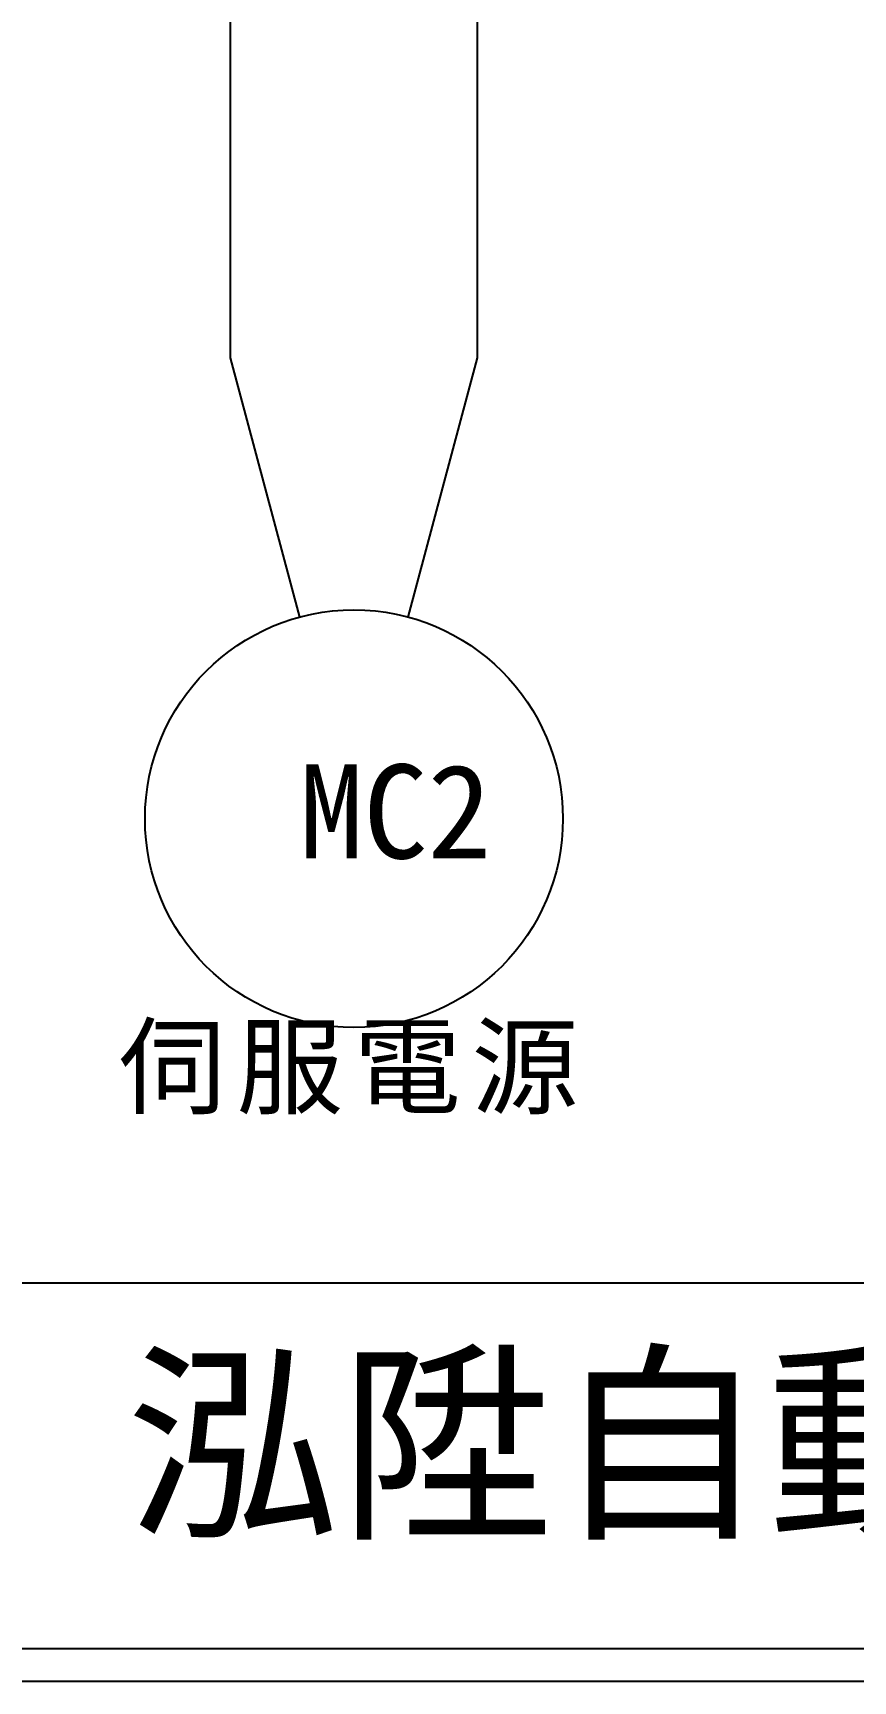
# Model space of a CAD drawing. Extents: x 10 to 297, y 3 to 207.
# Drawn here: x 45 to 76.4, y 3 to 66.1 of the extents above; entities that cross this region are included whole.
import ezdxf

# ---------------------------------------------------------------- set-up
doc = ezdxf.new("R2010")
doc.units = 0
doc.layers.get('0').update_dxf_attribs({"linetype": 'CONTINUOUS'})
doc.layers.add('圖框層', color=7, linetype='CONTINUOUS')
doc.layers.add('標尺寸層', color=3, linetype='CONTINUOUS')
doc.styles.add('STSL', font='kaiu.ttf')
doc.styles.add('標楷體', font='kaiu.ttf')

msp = doc.modelspace()

# ---------------------------------------------------------------- linework, layer by layer
at = {"color": 7}
msp.add_circle((57.334, 36.039), 8, dxfattribs=at)
at = {"layer": '圖框層', "color": 7}
for p, q in [((11.25, 18.25), (295.75, 18.25)), ((11.25, 4.25), (295.75, 4.25)), ((10, 3), (297, 3))]:
    msp.add_line(p, q, dxfattribs=at)
at = {"layer": '標尺寸層', "color": 7}
for p, q in [((62.064, 53.692), (62.064, 126.888)), ((52.604, 53.692), (52.604, 116.888)), ((55.263, 43.766), (52.604, 53.692)), ((59.404, 43.766), (62.064, 53.692))]:
    msp.add_line(p, q, dxfattribs=at)

# ---------------------------------------------------------------- texts
at = {"color": 7, "insert": (57.334, 28.039), "char_height": 3, "width": 27.9333, "attachment_point": 2, "style": '標楷體'}
msp.add_mtext('{\\T1.1;伺服電源}', dxfattribs=at)
at = {"layer": '圖框層', "color": 7, "style": 'STSL'}
for s, height, p in [('MC2', 3.6, (55.249, 34.516)), ('泓陞自動化科技有限公司', 6, (48.604, 9.076))]:
    msp.add_text(s, height=height, dxfattribs=at).set_placement(p)

doc.saveas('drawing.dxf')
